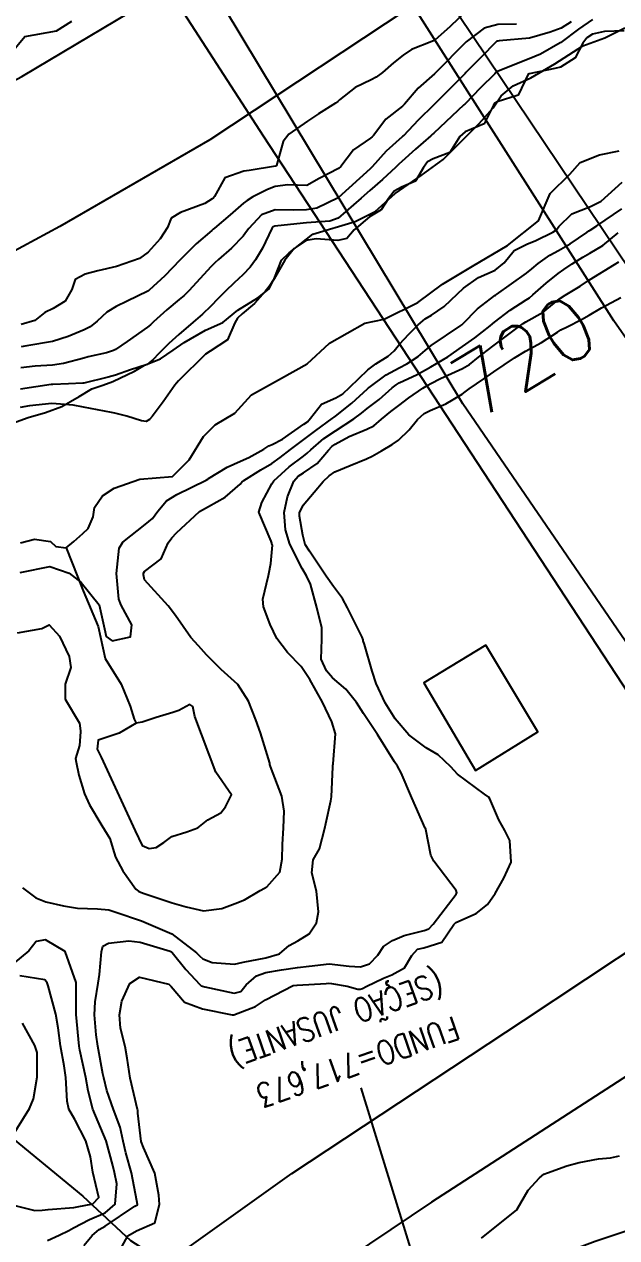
# Model space of a CAD drawing. Header units: metres. Extents: x 307586 to 320046, y 7427249 to 7434250.
# Drawn here: x 312356 to 312393.5, y 7431973.8 to 7432050.8 of the extents above; entities that cross this region are included whole.
import ezdxf
from ezdxf.enums import TextEntityAlignment as Align

# ---------------------------------------------------------------- set-up
doc = ezdxf.new("R2010")
doc.units = ezdxf.units.M
doc.header["$MEASUREMENT"] = 0
for name, color, linetype in [('Cotas', 45, 'Continuous'), ('Curvas de Nivel 1m', 11, 'Continuous'), ('Curvas de Nivel 5m', 15, 'Continuous'), ('Edificações', 30, 'Continuous'), ('Hidrografia', 140, 'Continuous'), ('Pontes_Viadutos_Tubos', 190, 'Continuous'), ('TEXTO', 45, 'Continuous'), ('Vias Primárias', 230, 'Continuous')]:
    doc.layers.add(name, color=color, linetype=linetype)
doc.styles.add('ROMANS', font='romans', dxfattribs={"height": 0.2})
doc.styles.add('Style-STANDARD', font='STANDARD.shx')

msp = doc.modelspace()

# ---------------------------------------------------------------- linework, layer by layer
at = {"layer": 'Curvas de Nivel 1m', "flags": 128}
for points, elevation in [([(312391.998, 7432051.113), (312391.102, 7432050.509), (312389.983, 7432049.659), (312389.965, 7432049.648), (312389.927, 7432049.631), (312388.693, 7432048.926), (312387.973, 7432048.628), (312386.218, 7432047.929), (312385.964, 7432047.828), (312385.877, 7432047.768), (312385.788, 7432047.682), (312384.873, 7432046.767), (312383.934, 7432045.801), (312383.886, 7432045.748), (312383.835, 7432045.701), (312381.915, 7432043.908), (312381.824, 7432043.821), (312381.729, 7432043.732), (312380.752, 7432042.89), (312379.888, 7432042.119), (312379.7, 7432041.938), (312379.514, 7432041.754), (312378.67, 7432040.967), (312377.868, 7432040.265), (312377.318, 7432039.778), (312375.85, 7432038.508), (312375.335, 7432038.318), (312373.847, 7432038.214), (312372.023, 7432038.026), (312371.844, 7432038.006), (312371.731, 7432037.964), (312371.641, 7432037.852), (312371.063, 7432036.619), (312370.608, 7432035.862), (312370.27, 7432035.404), (312369.803, 7432034.922), (312369.254, 7432034.419), (312368.707, 7432033.881), (312368.255, 7432033.416), (312367.779, 7432032.933), (312367.25, 7432032.419), (312366.655, 7432031.907), (312365.755, 7432031.144), (312365.112, 7432030.564), (312364.48, 7432029.933), (312364.135, 7432029.54), (312363.736, 7432029.226), (312362.678, 7432028.901), (312361.729, 7432028.562), (312361.282, 7432028.419), (312359.724, 7432028.053), (312359.671, 7432028.043), (312358.762, 7432028), (312357.759, 7432027.963), (312357.712, 7432027.959), (312357.662, 7432027.961), (312355.709, 7432027.662)], 717), ([(312390.638, 7432050.982), (312389.992, 7432050.573), (312389.31, 7432050.316), (312387.986, 7432049.941), (312386.063, 7432049.758), (312385.984, 7432049.755), (312385.925, 7432049.739), (312385.85, 7432049.681), (312384.928, 7432048.736), (312383.964, 7432047.759), (312383.906, 7432047.701), (312382.938, 7432046.725), (312381.952, 7432045.73), (312381.933, 7432045.711), (312380.93, 7432044.733), (312379.995, 7432043.749), (312379.953, 7432043.708), (312379.912, 7432043.674), (312378.9, 7432042.758), (312378.014, 7432041.769), (312377.948, 7432041.704), (312377.882, 7432041.641), (312375.863, 7432039.8), (312374.511, 7432039.159), (312373.855, 7432039.039), (312373.053, 7432039.03), (312371.855, 7432039.044), (312370.989, 7432038.721), (312370.185, 7432037.867), (312370.049, 7432037.659), (312369.835, 7432037.367), (312369.089, 7432036.612), (312368.265, 7432035.885), (312368.026, 7432035.673), (312367.809, 7432035.454), (312366.378, 7432033.911), (312366.087, 7432033.617), (312365.785, 7432033.362), (312365, 7432032.703), (312364.15, 7432031.936), (312363.949, 7432031.75), (312363.759, 7432031.593), (312362.473, 7432030.682), (312361.745, 7432030.188), (312361.604, 7432030.112), (312361.159, 7432029.976), (312360.012, 7432029.715), (312359.739, 7432029.643), (312358.448, 7432029.29), (312357.731, 7432029.194), (312356.633, 7432029.123), (312355.728, 7432029.015)], 718), ([(312387.166, 7432050.834), (312385.994, 7432050.8), (312385.114, 7432050.566), (312383.983, 7432049.7), (312382.021, 7432047.729), (312381.992, 7432047.7), (312381.962, 7432047.674), (312380.931, 7432046.757), (312380.055, 7432045.749), (312379.998, 7432045.683), (312379.932, 7432045.628), (312378.888, 7432044.796), (312378.089, 7432043.768), (312378.012, 7432043.668), (312377.91, 7432043.596), (312376.824, 7432042.861), (312376.03, 7432041.798), (312375.882, 7432041.675), (312374.649, 7432041.039), (312373.871, 7432040.586), (312372.669, 7432040.636), (312371.87, 7432040.519), (312371.386, 7432040.336), (312370.441, 7432039.864), (312370.086, 7432039.643), (312369.859, 7432039.472), (312369.007, 7432038.723), (312368.016, 7432037.888), (312367.924, 7432037.807), (312367.841, 7432037.735), (312366.851, 7432036.882), (312365.884, 7432035.919), (312365.812, 7432035.842), (312364.874, 7432034.858), (312363.87, 7432033.939), (312363.829, 7432033.903), (312363.792, 7432033.878), (312362.487, 7432033.254), (312361.777, 7432032.916), (312361.188, 7432032.559), (312360.571, 7432031.982), (312360.125, 7432031.62), (312359.757, 7432031.433), (312358.74, 7432031.013), (312357.75, 7432030.699), (312356.117, 7432030.405), (312355.746, 7432030.349)], 719), ([(312393.991, 7432050.401), (312392.759, 7432050.367), (312391.989, 7432050.195), (312391.638, 7432049.962), (312391.377, 7432049.616), (312390.899, 7432048.695), (312389.968, 7432048.101), (312389.599, 7432048.001), (312387.963, 7432047.677), (312387.918, 7432047.651), (312387.28, 7432046.323), (312385.936, 7432045.894), (312385.795, 7432045.821), (312385.714, 7432045.682), (312385.109, 7432044.5), (312383.916, 7432044), (312383.573, 7432043.705), (312382.939, 7432042.672), (312381.891, 7432042.276), (312381.526, 7432042.096), (312381.274, 7432041.736), (312380.76, 7432040.855), (312379.87, 7432040.473), (312379.405, 7432040.218), (312379.048, 7432039.758), (312378.578, 7432039.04), (312377.851, 7432038.608), (312376.869, 7432037.785), (312376.401, 7432037.224), (312375.833, 7432037.107), (312374.454, 7432037.194), (312373.832, 7432037.09), (312373.059, 7432036.597), (312372.477, 7432035.84), (312371.801, 7432034.665), (312371.475, 7432034.175), (312371.229, 7432033.856), (312370.542, 7432033.102), (312369.771, 7432032.437), (312369.469, 7432032.172), (312369.296, 7432031.875), (312368.838, 7432030.793), (312367.745, 7432030.081), (312367.441, 7432029.895), (312365.726, 7432028.191), (312365.6, 7432028.045), (312365.51, 7432027.922), (312364.764, 7432026.872), (312364.064, 7432025.936), (312363.891, 7432025.738), (312363.69, 7432025.623), (312363.392, 7432025.647), (312362.447, 7432025.959), (312361.696, 7432026.146), (312361.483, 7432026.185), (312359.701, 7432026.532), (312359.053, 7432026.643), (312357.7, 7432026.748), (312356.286, 7432026.618), (312355.697, 7432026.498)], 716), ([(312355.689, 7432016.038), (312357.579, 7432016.41), (312358.793, 7432015.998), (312359.567, 7432015.4), (312360.709, 7432013.978), (312361.046, 7432012.459), (312361.15, 7432011.974), (312361.52, 7432011.693), (312362.681, 7432011.953), (312362.772, 7432012.714), (312362.087, 7432013.962), (312361.944, 7432014.351), (312361.806, 7432015.966), (312361.979, 7432017.582), (312362.209, 7432017.961), (312363.614, 7432019.081), (312364.087, 7432019.467), (312364.43, 7432019.932), (312364.968, 7432020.588), (312365.634, 7432020.983), (312367.477, 7432021.892), (312367.584, 7432021.951), (312367.644, 7432021.994), (312368.823, 7432022.711), (312369.661, 7432023.105), (312370.191, 7432023.339), (312371.149, 7432023.855), (312371.459, 7432024.068), (312371.676, 7432024.163), (312372.328, 7432024.489), (312373.689, 7432025.44), (312373.909, 7432025.6), (312374.111, 7432025.816), (312374.793, 7432026.723), (312375.713, 7432027.124), (312376.148, 7432027.362), (312376.602, 7432027.787), (312377.734, 7432028.887), (312378.238, 7432029.265), (312379.019, 7432029.757), (312379.404, 7432030.096), (312379.751, 7432030.52), (312380.343, 7432031.159), (312380.922, 7432031.738), (312381.371, 7432032.132), (312381.772, 7432032.363), (312382.588, 7432032.91), (312383.421, 7432033.706), (312383.797, 7432034.081), (312384.753, 7432034.741), (312385.808, 7432035.21), (312386.384, 7432035.671), (312387.023, 7432036.464), (312387.831, 7432036.865), (312388.389, 7432037.09), (312389.475, 7432037.634), (312389.699, 7432037.777), (312389.847, 7432037.99), (312390.686, 7432038.79), (312391.859, 7432039.25), (312392.541, 7432039.6), (312393.875, 7432040.802)], 716), ([(312355.525, 7432012.209), (312357.058, 7432012.489), (312357.534, 7432012.716), (312358.19, 7432012.003), (312358.801, 7432010.706), (312358.903, 7432009.996), (312358.539, 7432008.953), (312358.548, 7432007.999), (312359.46, 7432006.476), (312359.525, 7432005.989), (312359.525, 7432005.917), (312359.444, 7432005.066), (312359.198, 7432004.23), (312359.232, 7432003.992), (312359.421, 7432003.169), (312359.779, 7432001.986), (312360.08, 7432001.299), (312360.871, 7431999.975), (312361.375, 7431999.161), (312361.65, 7431998.25), (312361.742, 7431997.964), (312362.209, 7431997.098), (312363.031, 7431995.945), (312363.202, 7431995.813), (312363.331, 7431995.756), (312363.614, 7431995.653), (312365.324, 7431995.074), (312366.227, 7431994.812), (312367.32, 7431994.575), (312368.477, 7431994.723), (312369.325, 7431995.028), (312369.919, 7431995.272), (312370.915, 7431995.854), (312371.186, 7431996.001), (312371.336, 7431996.081), (312372.169, 7431997.019), (312372.301, 7431997.836), (312372.318, 7431998.782), (312372.396, 7431999.835), (312372.442, 7432000.882), (312372.281, 7432001.837), (312371.557, 7432003.722), (312371.524, 7432003.849), (312371.514, 7432003.929), (312371.437, 7432004.215), (312370.943, 7432005.855), (312370.639, 7432006.684), (312370.177, 7432007.863), (312369.493, 7432008.927), (312368.444, 7432009.881), (312367.512, 7432010.807), (312366.996, 7432011.376), (312366.509, 7432011.905), (312365.544, 7432013.296), (312365.077, 7432013.925), (312363.569, 7432015.568), (312363.51, 7432015.879), (312363.506, 7432015.941), (312363.516, 7432015.999), (312363.575, 7432016.088), (312364.623, 7432016.894), (312365.077, 7432017.925), (312365.299, 7432018.23), (312365.609, 7432018.553), (312367.056, 7432019.899), (312367.626, 7432020.22), (312368.691, 7432020.821), (312369.641, 7432021.634), (312369.75, 7432021.761), (312369.87, 7432021.868), (312370.955, 7432022.555), (312371.66, 7432022.956), (312372.184, 7432023.323), (312372.839, 7432023.833), (312373.68, 7432024.479), (312374.445, 7432025.053), (312375.483, 7432025.802), (312375.603, 7432025.892), (312375.695, 7432025.959), (312376.724, 7432026.769), (312377.722, 7432027.689), (312377.764, 7432027.727), (312377.816, 7432027.769), (312378.91, 7432028.579), (312379.736, 7432029.029), (312380.216, 7432029.268), (312380.942, 7432029.738), (312381.366, 7432030.115), (312381.75, 7432030.429), (312383.631, 7432031.702), (312383.706, 7432031.758), (312383.765, 7432031.818), (312384.699, 7432032.771), (312385.792, 7432033.604), (312385.838, 7432033.633), (312385.901, 7432033.678), (312387.807, 7432035.036), (312388.146, 7432035.31), (312388.544, 7432035.643), (312389.28, 7432036.176), (312389.825, 7432036.464), (312390.577, 7432036.877), (312391.622, 7432037.612), (312391.75, 7432037.705), (312391.844, 7432037.764), (312392.263, 7432038.02), (312393.858, 7432039.115)], 717), ([(312355.841, 7431996.032), (312356.689, 7431995.382), (312357.324, 7431995.147), (312358.433, 7431994.888), (312359.32, 7431994.74), (312360.6, 7431994.697), (312361.319, 7431994.626), (312361.826, 7431994.471), (312363.313, 7431993.957), (312363.376, 7431993.939), (312365.301, 7431993.112), (312366.875, 7431991.896), (312367.077, 7431991.689), (312367.279, 7431991.524), (312367.863, 7431991.298), (312369.276, 7431991.187), (312369.836, 7431991.306), (312371.28, 7431991.575), (312372.136, 7431991.837), (312372.755, 7431992.364), (312373.295, 7431992.655), (312374.015, 7431993.1), (312374.483, 7431993.808), (312374.614, 7431994.513), (312374.486, 7431995.808), (312374.184, 7431996.978), (312374.263, 7431997.811), (312374.666, 7431998.511), (312375.02, 7431999.804), (312375.083, 7432000.106), (312375.4, 7432001.551), (312375.432, 7432001.8), (312375.52, 7432003.71), (312375.522, 7432003.799), (312375.534, 7432003.898), (312375.688, 7432005.796), (312375.464, 7432006.569), (312374.859, 7432007.806), (312374.066, 7432009.246), (312373.691, 7432009.818), (312373.505, 7432010.06), (312372.64, 7432010.959), (312371.966, 7432011.843), (312371.536, 7432012.727), (312371.126, 7432013.854), (312371.075, 7432014.338), (312371.442, 7432015.851), (312371.468, 7432015.958), (312371.584, 7432016.614), (312371.688, 7432017.762), (312371.658, 7432017.849), (312371.645, 7432017.891), (312371.605, 7432018.014), (312370.837, 7432019.858), (312371.01, 7432020.475), (312371.641, 7432021.665), (312371.783, 7432021.848), (312372.761, 7432022.729), (312373.667, 7432023.416), (312373.891, 7432023.597), (312374.125, 7432023.815), (312374.957, 7432024.53), (312375.685, 7432025.027), (312376.858, 7432025.783), (312377.332, 7432026.142), (312377.703, 7432026.438), (312378.459, 7432027.016), (312379.281, 7432027.754), (312379.527, 7432027.95), (312379.726, 7432028.059), (312380.865, 7432028.605), (312381.736, 7432029.073), (312382.804, 7432029.714), (312383.75, 7432030.365), (312384.515, 7432030.933), (312385.496, 7432031.683), (312385.641, 7432031.805), (312385.766, 7432031.913), (312386.756, 7432032.688), (312387.788, 7432033.333), (312387.983, 7432033.455), (312388.211, 7432033.646), (312389.04, 7432034.398), (312389.807, 7432035.002), (312390.172, 7432035.264), (312390.7, 7432035.621), (312391.384, 7432036.05), (312391.823, 7432036.296), (312392.641, 7432036.788), (312393.623, 7432037.583)], 718), ([(312359.721, 7431973.325), (312360.255, 7431973.978), (312360.696, 7431974.355), (312361.079, 7431974.571), (312362.971, 7431975.821), (312363.092, 7431975.886), (312363.125, 7431975.907), (312363.131, 7431975.94), (312363.096, 7431976.158), (312362.745, 7431977.946), (312362.389, 7431979.204), (312362.221, 7431979.954), (312362.034, 7431980.839), (312361.603, 7431981.963), (312361.181, 7431983.161), (312360.99, 7431983.972), (312360.935, 7431984.233), (312360.606, 7431985.976), (312360.509, 7431986.691), (312360.413, 7431987.978), (312360.443, 7431988.786), (312360.639, 7431989.976), (312360.716, 7431990.528), (312360.842, 7431991.974), (312360.936, 7431992.325), (312361.291, 7431992.515), (312362.575, 7431992.669), (312363.292, 7431992.572), (312365.203, 7431992.002), (312365.284, 7431991.965), (312365.336, 7431991.919), (312366.202, 7431990.835), (312367.085, 7431989.893), (312367.178, 7431989.807), (312367.262, 7431989.778), (312367.405, 7431989.745), (312369.258, 7431989.349), (312369.675, 7431989.45), (312370.034, 7431989.862), (312370.671, 7431990.454), (312371.271, 7431990.648), (312372.266, 7431990.829), (312373.274, 7431990.969), (312374.021, 7431991.067), (312375.277, 7431991.201), (312376.56, 7431991.065), (312377.275, 7431991.019), (312377.835, 7431991.207), (312378.365, 7431991.759), (312378.743, 7431992.304), (312379.297, 7431992.678), (312380.037, 7431993.007), (312381.307, 7431993.312), (312381.613, 7431993.421), (312381.886, 7431993.721), (312383.332, 7431995.628), (312383.368, 7431995.664), (312383.387, 7431995.699), (312383.335, 7431995.867), (312381.926, 7431997.722), (312381.745, 7431998.103), (312381.419, 7431999.729), (312381.41, 7431999.757), (312381.384, 7431999.812), (312380.52, 7432001.739), (312379.844, 7432003.329), (312379.616, 7432003.748), (312379.436, 7432004.026), (312378.344, 7432005.761), (312377.473, 7432007.093), (312377.017, 7432007.777), (312376.34, 7432008.636), (312375.499, 7432009.361), (312375.114, 7432009.804), (312374.788, 7432010.529), (312374.824, 7432011.807), (312374.816, 7432012.525), (312374.507, 7432013.81), (312374.095, 7432015.288), (312373.859, 7432015.817), (312373.58, 7432016.285), (312372.788, 7432017.832), (312372.51, 7432018.735), (312372.44, 7432019.838), (312372.64, 7432020.842), (312373.057, 7432021.829), (312373.33, 7432022.142), (312373.651, 7432022.359), (312374.519, 7432022.953), (312375.245, 7432023.804), (312375.458, 7432024.019), (312375.677, 7432024.17), (312376.558, 7432024.663), (312377.686, 7432025.12), (312378.115, 7432025.34), (312378.616, 7432025.761), (312379.206, 7432026.249), (312379.706, 7432026.631), (312380.347, 7432027.11), (312381.225, 7432027.735), (312381.538, 7432027.918), (312381.726, 7432028.015), (312382.349, 7432028.341), (312383.736, 7432028.969), (312384.197, 7432029.237), (312384.756, 7432029.69), (312385.303, 7432030.129), (312385.751, 7432030.462), (312387.357, 7432031.656), (312387.588, 7432031.83), (312387.767, 7432031.936), (312388.855, 7432032.561), (312389.788, 7432033.308), (312389.968, 7432033.45), (312390.26, 7432033.625), (312391.208, 7432034.207), (312391.803, 7432034.6), (312393.38, 7432035.586), (312393.651, 7432035.746)], 719), ([(312357.43, 7431973.643), (312358.165, 7431973.999), (312358.777, 7431974.292), (312359.078, 7431974.453), (312360.078, 7431974.985), (312361.087, 7431975.405), (312361.714, 7431975.961), (312361.832, 7431977.239), (312361.683, 7431977.962), (312361.569, 7431978.405), (312361.143, 7431979.97), (312360.298, 7431981.979), (312360.014, 7431983.148), (312359.863, 7431983.983), (312359.479, 7431985.718), (312359.433, 7431985.988), (312359.243, 7431987.99), (312359.234, 7431989.99), (312359.233, 7431990.021), (312358.548, 7431991.997), (312357.294, 7431992.734), (312356.696, 7431992.614), (312356.249, 7431992.026), (312355.275, 7431991.224)], 718), ([(312355.092, 7431975.943), (312356.625, 7431975.554), (312357.088, 7431975.566), (312357.473, 7431975.622), (312359.091, 7431975.75), (312359.301, 7431975.777), (312360.296, 7431975.978), (312360.69, 7431976.383), (312360.297, 7431977.978), (312360.159, 7431978.954), (312359.866, 7431979.983), (312359.156, 7431981.326), (312358.78, 7431981.994), (312358.679, 7431982.487), (312358.578, 7431983.996), (312358.474, 7431984.723), (312358.242, 7431986), (312358.095, 7431987.137), (312357.95, 7431988.003), (312357.459, 7431989.81), (312357.396, 7431990.009), (312357.265, 7431990.192), (312355.674, 7431990.441)], 717), ([(312355.144, 7431980.183), (312356.291, 7431982.023), (312356.547, 7431982.645), (312356.777, 7431984.016), (312356.77, 7431985.578), (312356.628, 7431986.019), (312355.835, 7431987.43)], 716), ([(312384.949, 7431973.807), (312385.075, 7431973.91), (312386.323, 7431974.899), (312387.091, 7431975.503), (312387.166, 7431975.576), (312387.201, 7431975.649), (312387.899, 7431976.854), (312388.634, 7431977.635), (312388.908, 7431977.85), (312389.126, 7431977.949), (312390.366, 7431978.382), (312391.133, 7431978.602), (312392.374, 7431978.83), (312393.136, 7431978.898), (312393.693, 7431979.019)], 721)]:
    msp.add_lwpolyline(points, dxfattribs=dict(at, elevation=elevation))
at = {"layer": 'Curvas de Nivel 5m', "elevation": 720, "flags": 128}
for points in [[(312384.003, 7432051.661), (312382.962, 7432050.685), (312381.984, 7432049.817), (312381.936, 7432049.778), (312381.798, 7432049.732), (312380.513, 7432049.209), (312379.974, 7432048.854), (312379.364, 7432048.361), (312378.664, 7432047.763), (312378.259, 7432047.466), (312377.956, 7432047.301), (312376.928, 7432046.806), (312375.936, 7432046.019), (312375.829, 7432045.907), (312375.69, 7432045.802), (312374.614, 7432045.126), (312373.921, 7432044.672), (312372.721, 7432043.838), (312372.376, 7432043.373), (312371.95, 7432041.849), (312371.883, 7432041.815), (312370.207, 7432041.539), (312369.879, 7432041.496), (312368.679, 7432041.078), (312368.006, 7432039.889), (312367.948, 7432039.803), (312367.861, 7432039.736), (312367.408, 7432039.446), (312365.853, 7432038.881), (312365.268, 7432038.507), (312365.026, 7432037.928), (312364.568, 7432037.196), (312363.819, 7432036.363), (312363.259, 7432035.948), (312361.808, 7432035.452), (312360.614, 7432035.172), (312359.803, 7432034.967), (312359.179, 7432034.616), (312358.977, 7432033.998), (312358.536, 7432033.248), (312357.774, 7432032.777), (312357.249, 7432032.54), (312356.629, 7432032.027), (312355.76, 7432031.761)], [(312355.07, 7432048.945), (312355.983, 7432050.04), (312357.987, 7432050.41), (312358.978, 7432051.016)], [(312362.003, 7431973.011), (312362.515, 7431973.948), (312363.076, 7431974.256), (312364.232, 7431974.778), (312364.536, 7431975.926), (312364.492, 7431976.536), (312364.223, 7431977.929), (312363.521, 7431979.554), (312363.365, 7431979.938), (312363.161, 7431981.727), (312363.148, 7431981.926), (312363.136, 7431981.967), (312362.672, 7431983.948), (312362.482, 7431985.227), (312362.341, 7431985.953), (312362.059, 7431987.129), (312361.993, 7431987.959), (312362.135, 7431988.84), (312362.637, 7431989.949), (312363.267, 7431990.356), (312365.124, 7431989.921), (312365.261, 7431989.777), (312366.119, 7431988.774), (312367.248, 7431988.358), (312369.139, 7431987.976), (312369.244, 7431987.973), (312370.613, 7431988.492), (312371.254, 7431988.928), (312373.01, 7431989.824), (312373.263, 7431989.858), (312375.102, 7431989.964), (312375.265, 7431989.972), (312375.426, 7431989.959), (312376.429, 7431989.783), (312377.095, 7431989.606), (312377.261, 7431989.592), (312377.393, 7431989.638), (312377.627, 7431989.766), (312378.736, 7431990.287), (312379.271, 7431990.512), (312380.064, 7431990.953), (312380.529, 7431991.738), (312380.898, 7431992.125), (312381.29, 7431992.229), (312382.424, 7431992.585), (312383.195, 7431993.702), (312383.314, 7431993.832), (312384.61, 7431994.397), (312385.326, 7431994.965), (312385.82, 7431995.673), (312386.369, 7431996.643), (312386.821, 7431997.658), (312386.744, 7431999.027), (312386.424, 7431999.664), (312386.056, 7432000.336), (312385.478, 7432001.679), (312385.404, 7432001.77), (312385.128, 7432001.962), (312383.426, 7432003.241), (312383.002, 7432003.706), (312382.195, 7432004.473), (312381.445, 7432004.912), (312380.335, 7432005.741), (312379.468, 7432006.758), (312378.847, 7432007.756), (312378.273, 7432008.984), (312378.018, 7432009.765), (312377.52, 7432011.466), (312377.453, 7432011.702), (312377.438, 7432011.771), (312377.377, 7432011.921), (312376.455, 7432013.786), (312376.143, 7432014.375), (312375.566, 7432015.138), (312375.093, 7432015.805), (312374.031, 7432017.381), (312373.766, 7432017.818), (312373.609, 7432018.395), (312373.404, 7432019.606), (312373.413, 7432019.823), (312373.628, 7432020.315), (312374.326, 7432021.123), (312374.905, 7432021.807), (312375.284, 7432022.168), (312375.652, 7432022.424), (312376.626, 7432022.817), (312377.665, 7432023.238), (312378.013, 7432023.421), (312378.613, 7432023.761), (312379.284, 7432024.146), (312379.68, 7432024.421), (312380.352, 7432025.078), (312380.887, 7432025.738), (312381.32, 7432026.112), (312381.702, 7432026.314), (312382.685, 7432026.738), (312383.718, 7432027.354), (312383.912, 7432027.506), (312384.164, 7432027.696), (312385.103, 7432028.312), (312385.734, 7432028.757), (312387.032, 7432029.661), (312387.747, 7432030.069), (312388.76, 7432030.633), (312389.76, 7432031.291), (312389.969, 7432031.42), (312390.371, 7432031.624), (312391.293, 7432032.091), (312391.774, 7432032.371), (312392.552, 7432032.827), (312393.791, 7432033.477)]]:
    msp.add_lwpolyline(points, dxfattribs=at)
at = {"layer": 'Edificações'}
msp.add_lwpolyline([(312385.233, 7432011.413), (312381.298, 7432009.037), (312384.577, 7432003.465), (312388.512, 7432005.923)], close=True, dxfattribs=at)
at = {"layer": 'Hidrografia', "elevation": 716.376}
msp.add_lwpolyline([(312354.45, 7432025.227), (312356.191, 7432025.86), (312357.299, 7432026.177), (312358.328, 7432026.572), (312359.436, 7432027.205), (312360.227, 7432027.68), (312360.939, 7432027.917), (312361.573, 7432028.154), (312362.935, 7432028.803), (312363.568, 7432029.199), (312364.597, 7432029.594), (312365.388, 7432030.148), (312366.1, 7432030.623), (312367.446, 7432031.414), (312368.554, 7432031.888), (312369.503, 7432032.679), (312370.77, 7432033.47), (312371.482, 7432034.024), (312371.799, 7432034.657), (312372.273, 7432035.843), (312372.748, 7432036.318), (312374.252, 7432037.505), (312376.944, 7432038.313), (312378.21, 7432038.946), (312379.476, 7432040.085), (312381.122, 7432041.224), (312382.515, 7432042.236), (312383.528, 7432043.248), (312384.794, 7432044.514), (312385.68, 7432045.526), (312386.187, 7432046.286), (312386.946, 7432046.918), (312388.086, 7432047.424), (312389.605, 7432048.31), (312391.378, 7432049.449), (312392.77, 7432049.955), (312394.036, 7432050.588)], dxfattribs=at)
at = {"layer": 'Hidrografia'}
for points in [[(312355.704, 7432017.909), (312356.609, 7432018.156), (312357.614, 7432018.011), (312357.943, 7432017.682), (312358.601, 7432017.6), (312359.094, 7432018.011), (312359.67, 7432018.504), (312359.999, 7432018.833), (312360.328, 7432019.573), (312360.411, 7432020.149), (312360.904, 7432020.889), (312361.645, 7432021.382), (312363.29, 7432021.957), (312365.346, 7432022.122), (312366.416, 7432023.191), (312367.321, 7432024.671), (312368.061, 7432025.411), (312369.295, 7432026.151), (312370.364, 7432027.302), (312372.256, 7432028.371), (312373.902, 7432029.275), (312375.3, 7432030.591), (312377.547, 7432031.851), (312378.781, 7432032.098), (312380.92, 7432033.167), (312382.483, 7432034.318), (312384.375, 7432035.469), (312386.596, 7432036.784), (312388.57, 7432038.347), (312389.31, 7432040.073), (312390.544, 7432041.307), (312391.202, 7432042.047), (312392.436, 7432042.54), (312393.67, 7432042.787)], [(312358.601, 7432017.6), (312359.696, 7432014.87), (312360.642, 7432012.599), (312361.084, 7432010.581), (312362.094, 7432008.941), (312362.662, 7432007.553), (312362.914, 7432006.733), (312363.04, 7432006.481)], [(312353.151, 7431981.737), (312354.532, 7431980.693), (312359.664, 7431976.459), (312362.686, 7431973.653), (312366.356, 7431971.28), (312367.004, 7431970.201), (312370.458, 7431967.612), (312371.969, 7431966.317), (312373.265, 7431964.375), (312374.992, 7431962.217), (312375.855, 7431960.059), (312376.287, 7431958.549), (312376.503, 7431957.038), (312376.935, 7431956.607), (312377.582, 7431955.312), (312378.014, 7431954.665)]]:
    msp.add_lwpolyline(points, dxfattribs=at)
msp.add_lwpolyline([(312363.04, 7432006.481), (312361.971, 7432005.834), (312360.645, 7432005.393), (312360.582, 7432004.825), (312360.835, 7432004.321), (312362.98, 7431999.653), (312363.422, 7431998.707), (312363.864, 7431998.517), (312364.306, 7431998.58), (312364.811, 7431998.896), (312365.315, 7431999.274), (312366.262, 7431999.59), (312366.956, 7431999.842), (312367.587, 7432000.347), (312368.408, 7432000.788), (312368.723, 7432001.167), (312369.102, 7432001.924), (312368.092, 7432003.374), (312366.767, 7432006.907), (312366.641, 7432007.538), (312366.451, 7432007.664), (312365.757, 7432007.285), (312365.379, 7432007.159), (312364.306, 7432006.844), (312363.422, 7432006.528)], close=True, dxfattribs=at)
at = {"layer": 'Pontes_Viadutos_Tubos'}
for points in [[(312516.632, 7432041.376), (312516.319, 7432040.047), (312492.584, 7432029.636), (312476.945, 7432022.215), (312459.125, 7432013.602), (312452.923, 7432010.203, 0.098187), (312438.119, 7431997.807, 0.065524), (312433.945, 7431990.98, 0.005401), (312431.827, 7431985.878, 0.005401), (312429.97, 7431986.199, 0.009245), (312429.261, 7431983.746), (312423.504, 7431992.011), (312394.429, 7432035.141), (312375.297, 7432063.648), (312375.698, 7432065.854)], [(312308.065, 7431933.359), (312308.891, 7431932.759), (312325.884, 7431939.648), (312339.685, 7431946.125), (312356.38, 7431955.379), (312373.434, 7431965.104), (312385.707, 7431970.928, -0.059734), (312401.986, 7431976.352, -0.011537), (312409.351, 7431976.481, 0.016165), (312409.48, 7431978.289, -0.049089), (312415.035, 7431978.03), (312401.082, 7431997.969), (312371.113, 7432043.726), (312362.93, 7432056.424), (312360.344, 7432057.104)]]:
    msp.add_lwpolyline(points, format="xyb", dxfattribs=at)
at = {"layer": 'TEXTO'}
msp.add_line((312377.302, 7431983.342), (312391.293, 7431937.832), dxfattribs=at)
at = {"layer": 'Vias Primárias'}
for points in [[(312453.87, 7432122.391), (312439.935, 7432104.835), (312433.241, 7432098.144), (312417.698, 7432083.136), (312402.559, 7432069.066), (312390.097, 7432059.152), (312381.649, 7432052.72), (312367.716, 7432043.478), (312358.201, 7432037.98), (312348.019, 7432032.487), (312338.503, 7432027.931), (312321.08, 7432020.029), (312294.285, 7432009.577), (312282.212, 7432005.547), (312272.572, 7432002.737), (312247.509, 7431996.97)], [(312453.87, 7432122.391), (312439.935, 7432104.835), (312433.241, 7432098.144), (312417.698, 7432083.136), (312402.559, 7432069.066), (312390.097, 7432059.152), (312381.649, 7432052.72), (312367.716, 7432043.478), (312358.201, 7432037.98), (312348.019, 7432032.487), (312338.503, 7432027.931), (312321.08, 7432020.029), (312294.285, 7432009.577), (312282.212, 7432005.547), (312272.572, 7432002.737), (312247.509, 7431996.97)], [(312286.439, 7432016.782), (312315.7, 7432028.34), (312339.822, 7432039.039), (312345.611, 7432042.047), (312355.79, 7432047.498), (312365.256, 7432053.147), (312378.344, 7432061.686), (312389.796, 7432070.225), (312401.264, 7432079.89)], [(312286.439, 7432016.782), (312315.7, 7432028.34), (312339.822, 7432039.039), (312345.611, 7432042.047), (312355.79, 7432047.498), (312365.256, 7432053.147), (312378.344, 7432061.686), (312389.796, 7432070.225), (312401.264, 7432079.89)], [(312237.59, 7431924.418), (312252.03, 7431927.757), (312268.002, 7431931.321), (312282.226, 7431934.552), (312292.814, 7431937.145), (312303.158, 7431940.161), (312311.24, 7431942.853), (312324.843, 7431948.357), (312336.373, 7431953.634), (312345.112, 7431958.706), (312359.013, 7431967.968), (312372.923, 7431977.893), (312387.602, 7431987.606), (312399.474, 7431995.484), (312419.193, 7432008.084), (312433.434, 7432017.049), (312436.666, 7432019.741), (312441.215, 7432023.739), (312443.262, 7432025.032), (312448.003, 7432027.401), (312460.826, 7432032.463), (312470.848, 7432036.232), (312487.893, 7432042.506)], [(312237.59, 7431924.418), (312252.03, 7431927.757), (312268.002, 7431931.321), (312282.226, 7431934.552), (312292.814, 7431937.145), (312303.158, 7431940.161), (312311.24, 7431942.853), (312324.843, 7431948.357), (312336.373, 7431953.634), (312345.112, 7431958.706), (312359.013, 7431967.968), (312372.923, 7431977.893), (312387.602, 7431987.606), (312399.474, 7431995.484), (312419.193, 7432008.084), (312433.434, 7432017.049), (312436.666, 7432019.741), (312441.215, 7432023.739), (312443.262, 7432025.032), (312448.003, 7432027.401), (312460.826, 7432032.463), (312470.848, 7432036.232), (312487.893, 7432042.506)], [(312482.145, 7432030.338), (312464.02, 7432023.828), (312448.93, 7432017.68), (312437.77, 7432011.987), (312421.739, 7432002.222), (312400.477, 7431988.175), (312381.769, 7431976.084), (312370.045, 7431968.195), (312361.785, 7431962.149), (312350.874, 7431954.376), (312339.603, 7431947.873), (312324.85, 7431941.019), (312314.51, 7431937.18), (312304.527, 7431933.932), (312293.363, 7431930.671), (312264.677, 7431923.929), (312237.039, 7431917.657)], [(312482.145, 7432030.338), (312464.02, 7432023.828), (312448.93, 7432017.68), (312437.77, 7432011.987), (312421.739, 7432002.222), (312400.477, 7431988.175), (312381.769, 7431976.084), (312370.045, 7431968.195), (312361.785, 7431962.149), (312350.874, 7431954.376), (312339.603, 7431947.873), (312324.85, 7431941.019), (312314.51, 7431937.18), (312304.527, 7431933.932), (312293.363, 7431930.671), (312264.677, 7431923.929), (312237.039, 7431917.657)]]:
    msp.add_lwpolyline(points, dxfattribs=at)
for points in [[(312516.382, 7432039.477), (312511.779, 7432037.425), (312492.083, 7432028.717), (312476.041, 7432020.891), (312464.813, 7432015.595, 0.012366), (312456.583, 7432011.461, 0.017824), (312449.223, 7432007.19, 0.070494), (312440.983, 7432000.218, 0.065549), (312436.946, 7431994.277, 0.028618), (312433.857, 7431987.147, 0.060987), (312432.985, 7431983.419), (312431.67, 7431975.9), (312427.193, 7431982.473), (312420.431, 7431992.535), (312415.283, 7432000.365), (312407.896, 7432011.104), (312393.341, 7432032.004), (312375.258, 7432060.397), (312372.575, 7432064.349)], [(312516.382, 7432039.477), (312511.779, 7432037.425), (312492.083, 7432028.717), (312476.041, 7432020.891), (312464.813, 7432015.595, 0.012366), (312456.583, 7432011.461, 0.017824), (312449.223, 7432007.19, 0.070494), (312440.983, 7432000.218, 0.065549), (312436.946, 7431994.277, 0.028618), (312433.857, 7431987.147, 0.060987), (312432.985, 7431983.419), (312431.67, 7431975.9), (312427.193, 7431982.473), (312420.431, 7431992.535), (312415.283, 7432000.365), (312407.896, 7432011.104), (312393.341, 7432032.004), (312375.258, 7432060.397), (312372.575, 7432064.349)], [(312309.576, 7431931.438), (312313.102, 7431933.346), (312335.96, 7431942.966), (312348.113, 7431949.425), (312367.16, 7431960.482), (312380.848, 7431967.819, -0.0047), (312393.656, 7431973.074, -0.057534), (312404.07, 7431974.459, -0.090365), (312414.172, 7431973.601, -0.025103), (312423.864, 7431970.006), (312421.357, 7431973.326), (312414.339, 7431982.545), (312406.245, 7431993.905), (312383.773, 7432026.73), (312365.408, 7432057.222)], [(312309.576, 7431931.438), (312313.102, 7431933.346), (312335.96, 7431942.966), (312348.113, 7431949.425), (312367.16, 7431960.482), (312380.848, 7431967.819, -0.0047), (312393.656, 7431973.074, -0.057534), (312404.07, 7431974.459, -0.090365), (312414.172, 7431973.601, -0.025103), (312423.864, 7431970.006), (312421.357, 7431973.326), (312414.339, 7431982.545), (312406.245, 7431993.905), (312383.773, 7432026.73), (312365.408, 7432057.222)]]:
    msp.add_lwpolyline(points, format="xyb", dxfattribs=at)

# ---------------------------------------------------------------- texts
at = {"layer": 'Cotas', "style": 'Style-STANDARD'}
msp.add_text('720', height=4, rotation=31.16337, dxfattribs=at).set_placement((312387.645, 7432029.781, 720), align=Align.MIDDLE_CENTER)
at = {"layer": 'TEXTO', "style": 'ROMANS', "width": 0.8}
for s, p in [('(SEÇÃO JUSANTE)', (312382.194, 7431990.783)), ('FUNDO=717,673', (312383.194, 7431987.913))]:
    msp.add_text(s, height=1.5, rotation=199.32859, dxfattribs=at).set_placement(p)

doc.saveas('drawing.dxf')
